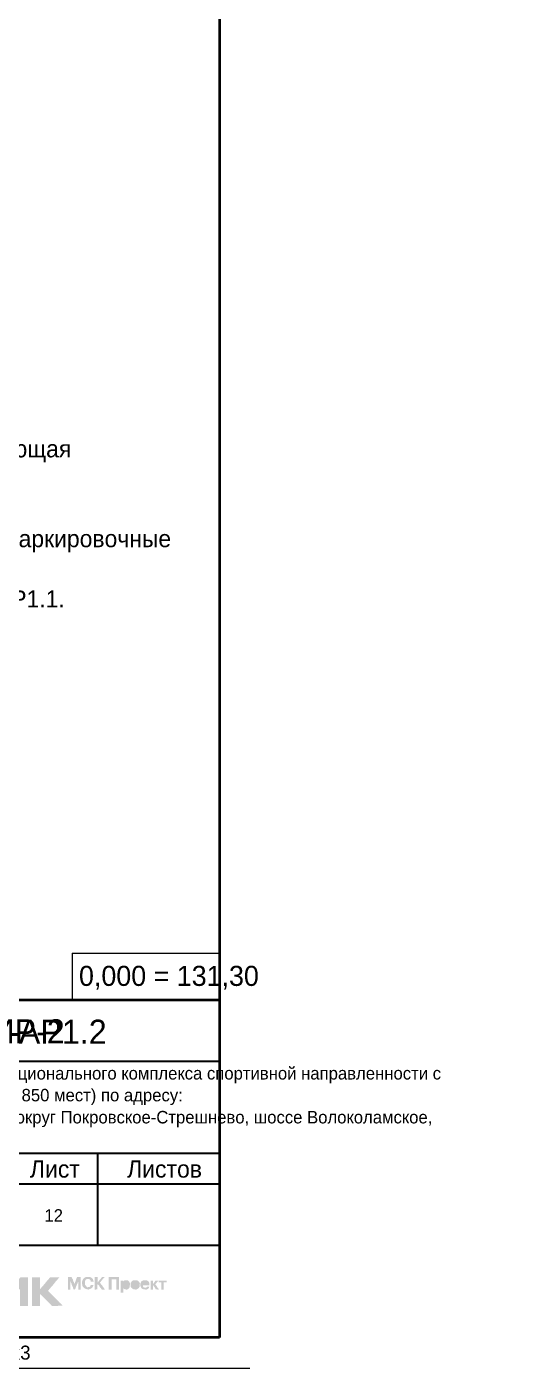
# Model space of a CAD drawing. Header units: millimetres. Extents: x -136833 to 49383, y -8033 to 344618.
# Drawn here: x 41439 to 49383, y -8033 to 13832 of the extents above; entities that cross this region are included whole.
import ezdxf

# ---------------------------------------------------------------- set-up
doc = ezdxf.new("R2010")
doc.units = ezdxf.units.MM
doc.layers.add('PDF _Геометрия', color=7, linetype='Continuous', true_color=0x1d1d1d)
doc.layers.add('PDF _Сплошная заливка', color=7, linetype='Continuous', true_color=0xffffff)
doc.layers.add('PDF _Текст', color=7, linetype='Continuous')

msp = doc.modelspace()

# ---------------------------------------------------------------- hatches: boundary and pattern name
at = {"layer": 'PDF _Сплошная заливка', "true_color": 0xff3f00, "transparency": 33554559}
h = msp.add_hatch(color=20, dxfattribs=at)
h.paths.add_polyline_path([(41525, -6551.1), (41525, -7019.5), (41656.3, -7019.5), (41656.3, -6829.1), (41660.5, -6829.1), (41842.5, -7011.1), (41842.5, -7019.5), (42024.5, -7015.3), (42020.3, -7011.1), (42011.8, -7011.1), (42011.8, -7002.6), (41982.2, -6973), (41973.7, -6973), (41973.7, -6964.5), (41783.2, -6774), (41800.2, -6757.1), (41804.4, -6748.6), (41821.3, -6731.7), (41825.6, -6723.2), (41842.5, -6706.3), (41846.7, -6697.8), (41863.7, -6680.9), (41867.9, -6672.4), (41884.8, -6655.5), (41889.1, -6647), (41901.8, -6634.3), (41906, -6625.9), (41922.9, -6608.9), (41927.2, -6600.5), (41939.9, -6587.8), (41944.1, -6579.3), (41965.3, -6558.1), (41968.8, -6551.1), (41819.9, -6551.1), (41804.4, -6566.6), (41800.2, -6575.1), (41783.2, -6592), (41779, -6600.5), (41762.1, -6617.4), (41757.8, -6625.9), (41740.9, -6642.8), (41736.7, -6651.3), (41719.7, -6668.2), (41715.5, -6676.7), (41698.6, -6693.6), (41694.3, -6702.1), (41677.4, -6719), (41673.2, -6727.5), (41656.3, -6744.4), (41656.3, -6551.1)])
h.paths.add_polyline_path([(40919.7, -7019.5), (40919.7, -6551.1), (40452.5, -6551.1), (40452.5, -7019.5), (40581.1, -7019.5), (40581.1, -6664), (40784.2, -6664), (40784.2, -7019.5)])
h.paths.add_polyline_path([(40987.4, -6551.1), (40987.4, -7019.5), (41106, -7015.3), (41118.7, -7002.6), (41122.9, -6994.1), (41135.6, -6981.4), (41139.8, -6973), (41152.5, -6960.3), (41156.7, -6951.8), (41165.2, -6943.3), (41169.4, -6934.9), (41182.1, -6922.2), (41186.4, -6913.7), (41199.1, -6901), (41203.3, -6892.5), (41211.8, -6884.1), (41216, -6875.6), (41228.7, -6862.9), (41232.9, -6854.5), (41245.6, -6841.8), (41249.9, -6833.3), (41258.3, -6824.8), (41262.6, -6816.4), (41275.3, -6803.7), (41279.5, -6795.2), (41288, -6786.7), (41292.2, -6778.3), (41304.9, -6765.6), (41309.1, -6757.1), (41321.8, -6744.4), (41326.1, -6744.4), (41326.1, -7019.5), (41457.3, -7019.5), (41457.3, -6551.1), (41337.3, -6551.1), (41321.8, -6566.6), (41317.6, -6575.1), (41304.9, -6587.8), (41300.7, -6596.2), (41283.7, -6613.2), (41279.5, -6621.6), (41266.8, -6634.3), (41262.6, -6642.8), (41249.9, -6655.5), (41245.6, -6664), (41228.7, -6680.9), (41224.5, -6689.4), (41216, -6697.8), (41211.8, -6706.3), (41203.3, -6714.8), (41199.1, -6723.2), (41186.4, -6735.9), (41182.1, -6744.4), (41169.4, -6757.1), (41165.2, -6765.6), (41152.5, -6778.3), (41148.3, -6786.7), (41135.6, -6799.4), (41131.4, -6807.9), (41118.7, -6820.6), (41118.7, -6551.1)])
at = {"layer": 'PDF _Сплошная заливка', "true_color": 0x260000, "transparency": 33554559}
h = msp.add_hatch(color=18, dxfattribs=at)
h.paths.add_polyline_path([(42545.2, -6549.7), (42545.2, -6752.9), (42587.5, -6748.6), (42591.8, -6664), (42596, -6664), (42608.7, -6676.7), (42608.7, -6685.1), (42612.9, -6685.1), (42621.4, -6693.6), (42621.4, -6702.1), (42625.6, -6702.1), (42634.1, -6710.5), (42634.1, -6719), (42638.3, -6719), (42646.8, -6727.5), (42646.8, -6735.9), (42651, -6735.9), (42659.5, -6744.4), (42659.5, -6752.9), (42710.3, -6752.9), (42710.3, -6744.4), (42706.1, -6740.2), (42701.8, -6740.2), (42701.8, -6731.7), (42693.4, -6723.2), (42689.1, -6723.2), (42689.1, -6714.8), (42680.7, -6706.3), (42676.4, -6706.3), (42676.4, -6697.8), (42672.2, -6693.6), (42668, -6693.6), (42668, -6685.1), (42659.5, -6676.7), (42655.3, -6676.7), (42655.3, -6668.2), (42646.8, -6659.7), (42642.6, -6659.7), (42642.6, -6651.3), (42629.9, -6638.6), (42646.8, -6621.6), (42651, -6613.2), (42668, -6596.2), (42672.2, -6587.8), (42684.9, -6575.1), (42689.1, -6566.6), (42706.1, -6549.7), (42663.7, -6549.7), (42651, -6562.4), (42646.8, -6570.8), (42638.3, -6579.3), (42634.1, -6587.8), (42621.4, -6600.5), (42617.2, -6608.9), (42608.7, -6617.4), (42604.5, -6625.9), (42591.8, -6638.6), (42591.8, -6549.7)])
h.paths.add_polyline_path([(43455.3, -6604.7), (43455.3, -6752.9), (43493.4, -6752.9), (43493.4, -6680.9), (43497.6, -6680.9), (43506.1, -6689.4), (43506.1, -6697.8), (43510.3, -6697.8), (43518.8, -6706.3), (43518.8, -6714.8), (43523, -6714.8), (43527.3, -6719), (43527.3, -6727.5), (43531.5, -6727.5), (43535.7, -6731.7), (43535.7, -6740.2), (43540, -6740.2), (43540, -6748.6), (43544.2, -6748.6), (43590.8, -6752.9), (43590.8, -6744.4), (43573.8, -6727.5), (43569.6, -6727.5), (43569.6, -6719), (43565.4, -6719), (43565.4, -6710.5), (43561.1, -6710.5), (43561.1, -6702.1), (43552.7, -6693.6), (43548.4, -6693.6), (43548.4, -6685.1), (43531.5, -6668.2), (43540, -6659.7), (43544.2, -6651.3), (43552.7, -6642.8), (43556.9, -6634.3), (43582.3, -6608.9), (43586.5, -6608.9), (43586.5, -6634.3), (43633.1, -6634.3), (43633.1, -6752.9), (43671.2, -6752.9), (43671.2, -6634.3), (43717.8, -6634.3), (43717.8, -6604.7), (43540, -6604.7), (43531.5, -6613.2), (43527.3, -6621.6), (43518.8, -6630.1), (43514.6, -6638.6), (43506.1, -6647), (43501.9, -6655.5), (43493.4, -6664), (43493.4, -6604.7)])
h.paths.add_polyline_path([(43180.2, -6600.5), (43167.5, -6604.7), (43159, -6608.9), (43146.3, -6621.6), (43142.1, -6630.1), (43133.6, -6638.6), (43129.4, -6651.3), (43129.4, -6702.1), (43133.6, -6702.1), (43133.6, -6710.5), (43137.8, -6710.5), (43137.8, -6719), (43142.1, -6719), (43163.2, -6740.2), (43171.7, -6744.4), (43184.4, -6748.6), (43226.7, -6752.9), (43226.7, -6748.6), (43239.4, -6744.4), (43243.7, -6740.2), (43252.1, -6735.9), (43256.4, -6731.7), (43264.8, -6727.5), (43269.1, -6719), (43273.3, -6714.8), (43277.5, -6706.3), (43281.8, -6647), (43277.5, -6647), (43277.5, -6638.6), (43273.3, -6638.6), (43273.3, -6630.1), (43269.1, -6625.9), (43264.8, -6625.9), (43264.8, -6617.4), (43260.6, -6613.2), (43247.9, -6608.9), (43243.7, -6604.7), (43226.7, -6600.5)])
h.paths.add_polyline_path([(42773.8, -6549.7), (42773.8, -6752.9), (42820.3, -6752.9), (42820.3, -6587.8), (42900.8, -6587.8), (42900.8, -6752.9), (42943.1, -6752.9), (42943.1, -6549.7)])
h.paths.add_polyline_path([(43345.2, -6600.5), (43328.3, -6604.7), (43324.1, -6608.9), (43315.6, -6613.2), (43302.9, -6625.9), (43298.7, -6638.6), (43294.4, -6642.8), (43290.2, -6655.5), (43290.2, -6697.8), (43294.4, -6697.8), (43294.4, -6706.3), (43298.7, -6706.3), (43298.7, -6719), (43302.9, -6719), (43307.1, -6723.2), (43307.1, -6731.7), (43315.6, -6731.7), (43324.1, -6740.2), (43332.5, -6744.4), (43349.5, -6748.6), (43391.8, -6752.9), (43391.8, -6748.6), (43404.5, -6744.4), (43413, -6740.2), (43429.9, -6723.2), (43434.1, -6710.5), (43438.4, -6706.3), (43396, -6706.3), (43391.8, -6714.8), (43383.3, -6719), (43353.7, -6723.2), (43353.7, -6719), (43345.2, -6714.8), (43341, -6714.8), (43341, -6706.3), (43336.8, -6702.1), (43332.5, -6702.1), (43332.5, -6685.1), (43438.4, -6685.1), (43438.4, -6651.3), (43434.1, -6651.3), (43434.1, -6638.6), (43429.9, -6638.6), (43429.9, -6630.1), (43425.7, -6630.1), (43425.7, -6621.6), (43417.2, -6617.4), (43408.7, -6608.9), (43400.3, -6604.7), (43387.6, -6600.5)])
h.paths.add_polyline_path([(42473.2, -6549.7), (42462.3, -6546.9), (42406.7, -6546.9), (42401.3, -6549.7), (42388.6, -6553.9), (42384.3, -6558.1), (42375.9, -6562.4), (42358.9, -6579.3), (42342, -6613.2), (42337.8, -6630.1), (42337.8, -6664), (42342, -6664), (42342, -6685.1), (42346.2, -6685.1), (42346.2, -6693.6), (42350.5, -6693.6), (42350.5, -6702.1), (42354.7, -6702.1), (42354.7, -6710.5), (42358.9, -6710.5), (42375.9, -6727.5), (42409.7, -6744.4), (42426.7, -6748.6), (42447.8, -6752.9), (42447.8, -6748.6), (42464.8, -6744.4), (42498.6, -6727.5), (42502.9, -6719), (42511.3, -6714.8), (42519.8, -6697.8), (42524, -6680.9), (42528.3, -6676.7), (42481.7, -6676.7), (42477.5, -6685.1), (42473.2, -6697.8), (42464.8, -6706.3), (42452.1, -6710.5), (42422.4, -6714.8), (42422.4, -6710.5), (42418.2, -6706.3), (42409.7, -6702.1), (42405.5, -6697.8), (42401.3, -6697.8), (42401.3, -6689.4), (42397, -6685.1), (42392.8, -6685.1), (42392.8, -6676.7), (42388.6, -6676.7), (42388.6, -6608.9), (42397, -6600.5), (42401.3, -6592), (42409.7, -6583.5), (42430.9, -6579.3), (42447.8, -6579.3), (42460.5, -6583.5), (42477.5, -6600.5), (42477.5, -6621.6), (42528.3, -6621.6), (42528.3, -6613.2), (42524, -6613.2), (42524, -6596.2), (42519.8, -6596.2), (42519.8, -6587.8), (42515.6, -6587.8), (42515.6, -6579.3), (42498.6, -6562.4)])
h.paths.add_polyline_path([(43040.5, -6600.5), (43027.8, -6604.7), (43019.3, -6613.2), (43010.8, -6617.4), (43010.8, -6604.7), (42968.5, -6604.7), (42968.5, -6803.7), (43010.8, -6803.7), (43010.8, -6731.7), (43015.1, -6731.7), (43023.5, -6740.2), (43032, -6744.4), (43036.2, -6748.6), (43078.6, -6752.9), (43078.6, -6748.6), (43082.8, -6744.4), (43095.5, -6740.2), (43104, -6731.7), (43116.7, -6706.3), (43120.9, -6642.8), (43116.7, -6638.6), (43112.4, -6638.6), (43112.4, -6625.9), (43091.3, -6604.7), (43078.6, -6600.5)])
h.paths.add_polyline_path([(42172.7, -6549.7), (42112.2, -6549.7), (42112.2, -6752.9), (42147.3, -6752.9), (42147.3, -6617.4), (42151.5, -6617.4), (42151.5, -6625.9), (42155.8, -6625.9), (42155.8, -6634.3), (42160, -6634.3), (42160, -6647), (42164.2, -6647), (42164.2, -6655.5), (42168.5, -6655.5), (42168.5, -6668.2), (42172.7, -6668.2), (42172.7, -6676.7), (42176.9, -6676.7), (42176.9, -6689.4), (42181.2, -6689.4), (42181.2, -6697.8), (42185.4, -6697.8), (42185.4, -6710.5), (42189.6, -6710.5), (42189.6, -6719), (42193.9, -6719), (42193.9, -6731.7), (42198.1, -6731.7), (42198.1, -6740.2), (42202.3, -6740.2), (42202.3, -6752.9), (42223.5, -6748.6), (42231.9, -6731.7), (42236.2, -6719), (42240.4, -6710.5), (42244.6, -6697.8), (42248.9, -6689.4), (42253.1, -6676.7), (42257.3, -6668.2), (42261.6, -6655.5), (42265.8, -6647), (42270, -6634.3), (42274.3, -6625.9), (42278.5, -6625.9), (42278.5, -6752.9), (42316.6, -6752.9), (42316.6, -6549.7), (42257.3, -6549.7), (42253.1, -6558.1), (42244.6, -6583.5), (42240.4, -6592), (42231.9, -6617.4), (42227.7, -6625.9), (42219.3, -6651.3), (42215, -6659.7), (42215, -6651.3), (42210.8, -6651.3), (42210.8, -6642.8), (42206.6, -6642.8), (42206.6, -6630.1), (42202.3, -6630.1), (42202.3, -6621.6), (42198.1, -6621.6), (42198.1, -6608.9), (42193.9, -6608.9), (42193.9, -6600.5), (42189.6, -6600.5), (42189.6, -6587.8), (42185.4, -6587.8), (42185.4, -6579.3), (42181.2, -6579.3), (42181.2, -6566.6), (42176.9, -6566.6), (42176.9, -6558.1), (42172.7, -6558.1)])

# ---------------------------------------------------------------- linework, layer by layer
at = {"layer": 'PDF _Геометрия', "color": 7, "lineweight": 40}
for points in [[(-131209.6, 75559.2), (44580.7, 75559.2), (44580.7, -7533.5), (-131209.6, -7533.5)], [(44580.7, -2034.6), (26082, -2034.6)]]:
    msp.add_lwpolyline(points, dxfattribs=at)
at = {"layer": 'PDF _Геометрия', "color": 7, "lineweight": 9}
for points in [[(44580.7, -1035.6), (44580.7, -2034.6), (43581.6, -2034.6)], [(42180, -1268.4), (44580.7, -1268.4), (44580.7, -2034.6), (42180, -2034.6)], [(42185.4, -2036.7), (42185.4, -1270.6)]]:
    msp.add_lwpolyline(points, dxfattribs=at)
at = {"layer": 'PDF _Геометрия', "color": 7, "lineweight": 30}
for points in [[(44580.7, -3033.6), (32583.8, -3033.6)], [(44580.7, -4536.4), (32583.8, -4536.4)], [(42589, -4539.3), (42589, -5038.8), (42589, -6037.9)], [(44580.7, -5035.9), (39580.8, -5035.9)], [(44580.7, -6034.9), (32583.8, -6034.9)]]:
    msp.add_lwpolyline(points, dxfattribs=at)
at = {"layer": 'PDF _Геометрия', "color": 7, "lineweight": 18}
msp.add_lwpolyline([(-133207.6, -8033.3), (45076.6, -8033.3)], dxfattribs=at)

# ---------------------------------------------------------------- texts
at = {"layer": 'PDF _Текст', "attachment_point": 4, "style": ''}
for s, insert, char_height in [('2. За отметку 0,000 принята отметка верха чистого пола первого этажа, соответствующая', (26440.6, 6911.6), 279.315), ('4. Кладочные планы и планы инженерных отверстий см. альбом АР1.1 листы 2-17, маркировочные', (26440.6, 5446.9), 279.315), ('5. Узлы крепления внешних и внутренних стен и перегородок см. лист 21 альбома АР1.1.', (26440.6, 4464.8), 279.315), ('0,000 = 131,30', (42289.8, -1668.8), 327.134), ('02-ТШ-МСК-ПИР-2', (37447, -2545.1), 393.148), ('-АР1.2', (41134.1, -2549.3), 393.15), ('«Общеобразовательная школа №2, входящая в состав Многофункционального комплекса спортивной направленности с', (32769.3, -3257), 203.3107), ('соответствующей инфраструктурой» (емкостью 850 мест) по адресу:', (35207.6, -3612.6), 203.311), ('Российская Федерация, город Москва, вн. тер. г. муниципальный округ Покровское-Стрешнево, шоссе Волоколамское,', (32900.5, -3972.4), 203.3107), ('Лист', (41489.7, -4788.7), 280.26), ('Листов', (43073, -4788.7), 280.26), ('направленности с соответствующей инфраструктурой»', (32909, -5468.6), 227.28), ('12', (41726.8, -5543.2), 202.6), ('Формат А1х3', (39631.3, -7813.6), 227.932)]:
    msp.add_mtext(s, dxfattribs=dict(at, insert=insert, char_height=char_height))

doc.saveas('drawing.dxf')
